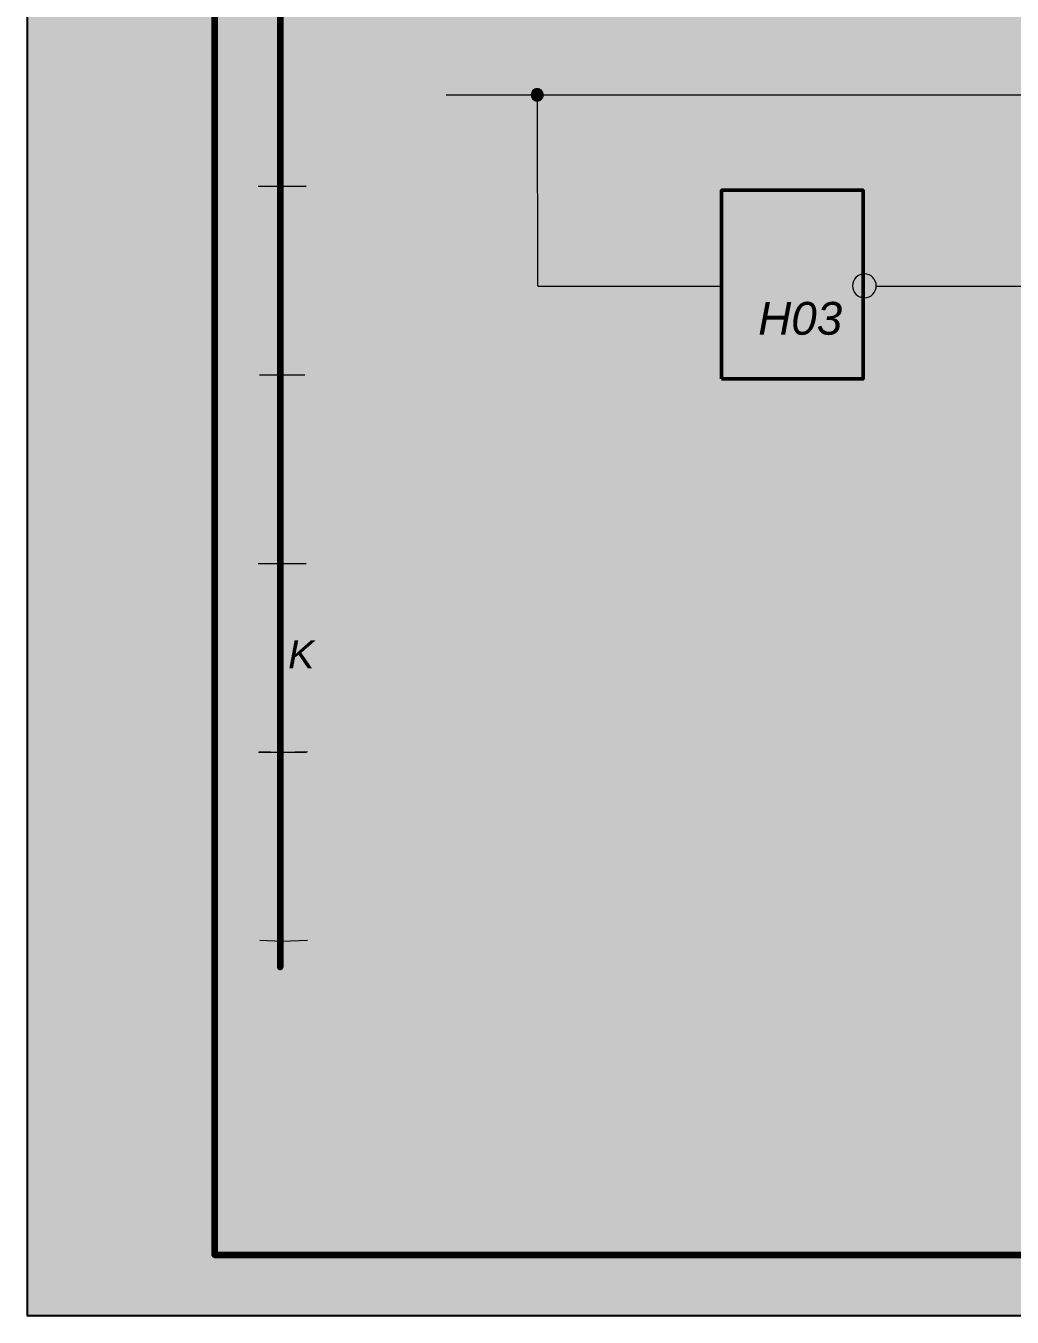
# Model space of a CAD drawing. Header units: millimetres. Extents: x 0 to 418, y 2 to 297.
# Drawn here: x -0.1 to 103.8, y 1.6 to 137.6 of the extents above; entities that cross this region are included whole.
import ezdxf
from ezdxf.xclip import XClip

# ---------------------------------------------------------------- set-up
doc = ezdxf.new("R2010")
doc.units = ezdxf.units.MM
doc.header["$MEASUREMENT"] = 0
doc.layers.get('0').update_dxf_attribs({"linetype": 'CONTINUOUS'})
doc.styles.add('Arial$201', font='ariali.ttf', dxfattribs={"oblique": 15, "height": 6.044954})

# ---------------------------------------------------------------- blocks, each defined once
blk = doc.blocks.new('MF239C630')
at = {"color": 0, "linetype": 'Continuous', "lineweight": 100, "true_color": 0x000007}
blk.add_lwpolyline([(19.75, 292.47), (19.75, 8.19), (412.17, 8.19), (412.17, 292.47)], dxfattribs=at)

msp = doc.modelspace()

# ---------------------------------------------------------------- hatches: boundary and pattern name
at = {"true_color": 0xffffff}
for points in [[(-0.13, 297.01), (-0.13, 1.63), (417.7, 1.63), (417.7, 297.01)], [(-0.13, 297.01), (-0.13, 1.89), (417.7, 1.89), (417.7, 297.01)], [(73.15, 120.31), (73.15, 100.44), (88.06, 100.44), (88.06, 120.31)]]:
    msp.add_hatch(color=0, dxfattribs=at).paths.add_polyline_path(points)
at = {"true_color": 0x000007}
for points in [[(49.24, 131.9), (48.87, 131.9), (48.87, 134.17), (48.87, 134.17), (48.86, 134.16), (48.85, 134.15), (48.84, 134.14), (48.83, 134.13), (48.82, 134.12), (48.81, 134.11), (48.79, 134.1), (48.78, 134.09), (48.77, 134.08), (48.76, 134.07), (48.74, 134.06), (48.73, 134.05), (48.71, 134.04), (48.7, 134.03), (48.69, 134.02), (48.67, 134.01), (48.66, 134), (48.64, 133.99), (48.63, 133.98), (48.61, 133.97), (48.59, 133.96), (48.58, 133.95), (48.56, 133.94), (48.55, 133.93), (48.55, 133.93), (48.53, 133.92), (48.51, 133.91), (48.49, 133.9), (48.47, 133.89), (48.46, 133.88), (48.44, 133.87), (48.42, 133.86), (48.41, 133.85), (48.39, 133.84), (48.38, 133.83), (48.36, 133.82), (48.34, 133.82), (48.33, 133.81), (48.31, 133.8), (48.3, 133.8), (48.28, 133.79), (48.27, 133.78), (48.25, 133.78), (48.24, 133.77), (48.22, 133.76), (48.21, 133.76), (48.2, 133.75), (48.18, 133.75), (48.17, 133.75), (48.17, 134.09), (48.17, 134.09), (48.19, 134.1), (48.22, 134.11), (48.24, 134.12), (48.26, 134.13), (48.29, 134.15), (48.31, 134.16), (48.34, 134.17), (48.36, 134.18), (48.38, 134.2), (48.4, 134.21), (48.43, 134.22), (48.45, 134.24), (48.47, 134.25), (48.49, 134.26), (48.51, 134.28), (48.53, 134.29), (48.56, 134.31), (48.58, 134.32), (48.6, 134.34), (48.62, 134.35), (48.64, 134.37), (48.66, 134.39), (48.67, 134.4), (48.69, 134.42), (48.69, 134.42), (48.71, 134.44), (48.73, 134.45), (48.75, 134.47), (48.76, 134.49), (48.78, 134.5), (48.8, 134.52), (48.81, 134.53), (48.83, 134.55), (48.84, 134.57), (48.85, 134.58), (48.87, 134.6), (48.88, 134.62), (48.89, 134.63), (48.91, 134.65), (48.92, 134.67), (48.93, 134.68), (48.94, 134.7), (48.95, 134.72), (48.96, 134.73), (48.97, 134.75), (48.98, 134.76), (48.99, 134.78), (49, 134.8), (49.01, 134.81), (49.24, 134.81), (49.24, 131.9), (49.24, 134.81)], [(28.75, 130.28), (28.81, 130.59), (30.08, 130.59), (29.83, 129.42), (29.83, 129.42), (29.81, 129.41), (29.79, 129.4), (29.77, 129.38), (29.75, 129.37), (29.73, 129.36), (29.7, 129.35), (29.68, 129.34), (29.66, 129.33), (29.64, 129.32), (29.62, 129.31), (29.59, 129.29), (29.57, 129.28), (29.55, 129.27), (29.53, 129.26), (29.5, 129.25), (29.48, 129.24), (29.46, 129.24), (29.43, 129.23), (29.41, 129.22), (29.39, 129.21), (29.36, 129.2), (29.34, 129.19), (29.31, 129.18), (29.29, 129.17), (29.29, 129.17), (29.26, 129.17), (29.24, 129.16), (29.21, 129.15), (29.18, 129.14), (29.16, 129.14), (29.13, 129.13), (29.11, 129.12), (29.08, 129.12), (29.05, 129.11), (29.03, 129.11), (29, 129.1), (28.98, 129.1), (28.95, 129.1), (28.93, 129.09), (28.9, 129.09), (28.88, 129.09), (28.85, 129.08), (28.83, 129.08), (28.8, 129.08), (28.78, 129.08), (28.75, 129.08), (28.73, 129.08), (28.7, 129.07), (28.68, 129.07), (28.63, 129.08), (28.58, 129.08), (28.52, 129.08), (28.48, 129.09), (28.43, 129.09), (28.38, 129.1), (28.34, 129.11), (28.29, 129.12), (28.25, 129.13), (28.21, 129.14), (28.16, 129.16), (28.12, 129.17), (28.09, 129.19), (28.05, 129.21), (28.01, 129.22), (27.98, 129.25), (27.94, 129.27), (27.91, 129.29), (27.88, 129.31), (27.85, 129.34), (27.82, 129.37), (27.79, 129.39), (27.77, 129.42), (27.74, 129.45), (27.72, 129.48), (27.7, 129.51), (27.68, 129.54), (27.66, 129.57), (27.64, 129.6), (27.63, 129.63), (27.61, 129.66), (27.59, 129.69), (27.58, 129.72), (27.57, 129.75), (27.55, 129.79), (27.54, 129.82), (27.53, 129.86), (27.52, 129.89), (27.51, 129.93), (27.51, 129.97), (27.5, 130.01), (27.5, 130.04), (27.49, 130.08), (27.49, 130.12), (27.48, 130.17), (27.48, 130.21), (27.48, 130.25), (27.48, 130.29), (27.48, 130.33), (27.48, 130.38), (27.48, 130.42), (27.49, 130.46), (27.49, 130.5), (27.49, 130.54), (27.5, 130.59), (27.5, 130.63), (27.51, 130.67), (27.52, 130.71), (27.52, 130.75), (27.53, 130.78), (27.54, 130.82), (27.55, 130.86), (27.56, 130.9), (27.58, 130.94), (27.59, 130.98), (27.6, 131.01), (27.62, 131.05), (27.64, 131.09), (27.65, 131.12), (27.67, 131.16), (27.69, 131.19), (27.71, 131.23), (27.73, 131.27), (27.75, 131.3), (27.77, 131.34), (27.79, 131.37), (27.81, 131.4), (27.83, 131.43), (27.85, 131.46), (27.87, 131.49), (27.9, 131.52), (27.92, 131.55), (27.94, 131.58), (27.97, 131.61), (27.99, 131.63), (28.02, 131.66), (28.04, 131.68), (28.07, 131.7), (28.09, 131.73), (28.12, 131.75), (28.15, 131.77), (28.17, 131.79), (28.2, 131.81), (28.23, 131.83), (28.26, 131.85), (28.29, 131.87), (28.31, 131.89), (28.34, 131.9), (28.37, 131.92), (28.4, 131.93), (28.43, 131.94), (28.46, 131.96), (28.49, 131.97), (28.53, 131.98), (28.56, 131.99), (28.59, 132), (28.62, 132.01), (28.65, 132.02), (28.69, 132.03), (28.72, 132.03), (28.75, 132.04), (28.78, 132.05), (28.82, 132.05), (28.85, 132.06), (28.89, 132.06), (28.92, 132.06), (28.95, 132.06), (28.99, 132.07), (29.02, 132.07), (29.06, 132.07), (29.08, 132.07), (29.11, 132.07), (29.14, 132.07), (29.16, 132.06), (29.19, 132.06), (29.21, 132.06), (29.24, 132.06), (29.26, 132.06), (29.29, 132.05), (29.31, 132.05), (29.33, 132.05), (29.36, 132.04), (29.38, 132.04), (29.4, 132.03), (29.42, 132.03), (29.45, 132.02), (29.47, 132.01), (29.49, 132.01), (29.51, 132), (29.53, 131.99), (29.55, 131.98), (29.58, 131.97), (29.6, 131.96), (29.62, 131.95), (29.64, 131.94), (29.66, 131.94), (29.68, 131.93), (29.7, 131.92), (29.71, 131.91), (29.73, 131.9), (29.75, 131.89), (29.77, 131.88), (29.78, 131.86), (29.8, 131.85), (29.82, 131.84), (29.83, 131.83), (29.85, 131.82), (29.86, 131.8), (29.88, 131.79), (29.89, 131.78), (29.9, 131.76), (29.92, 131.75), (29.93, 131.73), (29.94, 131.72), (29.96, 131.7), (29.97, 131.69), (29.98, 131.67), (30, 131.66), (30.01, 131.64), (30.02, 131.63), (30.03, 131.61), (30.04, 131.59), (30.04, 131.58), (30.05, 131.56), (30.06, 131.54), (30.07, 131.53), (30.08, 131.51), (30.09, 131.49), (30.1, 131.47), (30.1, 131.45), (30.11, 131.43), (30.12, 131.41), (30.13, 131.39), (30.13, 131.37), (30.14, 131.34), (30.15, 131.32), (30.15, 131.3), (30.16, 131.28), (30.16, 131.25), (30.17, 131.23), (30.17, 131.2), (30.18, 131.18), (29.8, 131.13), (29.8, 131.13), (29.79, 131.15), (29.79, 131.18), (29.78, 131.2), (29.78, 131.22), (29.77, 131.25), (29.76, 131.27), (29.75, 131.29), (29.75, 131.31), (29.74, 131.33), (29.73, 131.35), (29.72, 131.37), (29.71, 131.39), (29.69, 131.41), (29.68, 131.43), (29.67, 131.45), (29.66, 131.46), (29.65, 131.48), (29.63, 131.5), (29.62, 131.51), (29.61, 131.53), (29.59, 131.55), (29.58, 131.56), (29.57, 131.58), (29.55, 131.59), (29.55, 131.59), (29.53, 131.6), (29.52, 131.61), (29.5, 131.63), (29.48, 131.64), (29.46, 131.65), (29.45, 131.66), (29.43, 131.67), (29.41, 131.68), (29.39, 131.69), (29.37, 131.69), (29.35, 131.7), (29.33, 131.71), (29.31, 131.72), (29.29, 131.72), (29.27, 131.73), (29.24, 131.73), (29.22, 131.74), (29.2, 131.74), (29.18, 131.75), (29.15, 131.75), (29.13, 131.75), (29.11, 131.75), (29.08, 131.75), (29.06, 131.76), (29.03, 131.75), (29.01, 131.75), (28.98, 131.75), (28.95, 131.75), (28.93, 131.75), (28.9, 131.74), (28.88, 131.74), (28.85, 131.73), (28.82, 131.73), (28.8, 131.72), (28.77, 131.72), (28.75, 131.71), (28.73, 131.7), (28.7, 131.69), (28.68, 131.68), (28.65, 131.67), (28.63, 131.66), (28.6, 131.65), (28.58, 131.64), (28.56, 131.63), (28.53, 131.62), (28.51, 131.6), (28.49, 131.59), (28.47, 131.57), (28.47, 131.57), (28.44, 131.56), (28.42, 131.54), (28.4, 131.53), (28.38, 131.51), (28.36, 131.5), (28.34, 131.48), (28.32, 131.46), (28.3, 131.44), (28.28, 131.42), (28.26, 131.4), (28.24, 131.38), (28.22, 131.36), (28.2, 131.34), (28.19, 131.32), (28.17, 131.3), (28.15, 131.27), (28.14, 131.25), (28.12, 131.23), (28.11, 131.2), (28.09, 131.17), (28.08, 131.15), (28.06, 131.12), (28.05, 131.09), (28.04, 131.06), (28.04, 131.06), (28.02, 131.04), (28.01, 131.01), (28, 130.98), (27.99, 130.95), (27.98, 130.92), (27.96, 130.89), (27.95, 130.85), (27.94, 130.82), (27.94, 130.79), (27.93, 130.76), (27.92, 130.73), (27.91, 130.69), (27.91, 130.66), (27.9, 130.63), (27.9, 130.59), (27.89, 130.56), (27.89, 130.53), (27.88, 130.49), (27.88, 130.46), (27.88, 130.42), (27.88, 130.38), (27.88, 130.35), (27.87, 130.31), (27.87, 130.28), (27.87, 130.24), (27.88, 130.21), (27.88, 130.17), (27.88, 130.14), (27.88, 130.11), (27.89, 130.08), (27.89, 130.04), (27.9, 130.01), (27.9, 129.98), (27.91, 129.95), (27.92, 129.93), (27.93, 129.9), (27.93, 129.87), (27.94, 129.84), (27.96, 129.82), (27.97, 129.79), (27.98, 129.77), (27.99, 129.74), (28.01, 129.72), (28.02, 129.7), (28.04, 129.68), (28.05, 129.66), (28.07, 129.64), (28.09, 129.62), (28.1, 129.6), (28.12, 129.58), (28.14, 129.57), (28.16, 129.55), (28.18, 129.54), (28.2, 129.52), (28.22, 129.51), (28.24, 129.5), (28.26, 129.48), (28.29, 129.47), (28.31, 129.46), (28.33, 129.46), (28.36, 129.45), (28.39, 129.44), (28.41, 129.43), (28.44, 129.43), (28.47, 129.42), (28.49, 129.42), (28.52, 129.41), (28.55, 129.41), (28.58, 129.41), (28.62, 129.4), (28.65, 129.4), (28.68, 129.4), (28.71, 129.4), (28.74, 129.41), (28.77, 129.41), (28.81, 129.41), (28.84, 129.41), (28.87, 129.42), (28.9, 129.42), (28.94, 129.43), (28.97, 129.44), (29, 129.45), (29.04, 129.46), (29.07, 129.47), (29.1, 129.48), (29.14, 129.49), (29.17, 129.5), (29.21, 129.51), (29.24, 129.53), (29.28, 129.54), (29.31, 129.56), (29.35, 129.57), (29.38, 129.59), (29.42, 129.61), (29.45, 129.63), (29.49, 129.65), (29.62, 130.28), (28.75, 130.28), (29.62, 130.28)], [(80.38, 114.73), (80.84, 116.92), (80.84, 116.92), (80.82, 116.9), (80.79, 116.88), (80.77, 116.86), (80.74, 116.84), (80.71, 116.83), (80.68, 116.81), (80.65, 116.79), (80.62, 116.77), (80.59, 116.76), (80.55, 116.74), (80.52, 116.72), (80.49, 116.71), (80.45, 116.69), (80.41, 116.68), (80.38, 116.66), (80.34, 116.65), (80.3, 116.64), (80.26, 116.62), (80.22, 116.61), (80.18, 116.59), (80.14, 116.58), (80.09, 116.57), (80.05, 116.56), (80, 116.54), (80, 116.54), (80.09, 116.87), (80.09, 116.87), (80.11, 116.88), (80.13, 116.89), (80.15, 116.9), (80.17, 116.91), (80.19, 116.92), (80.21, 116.93), (80.23, 116.94), (80.26, 116.95), (80.28, 116.96), (80.3, 116.97), (80.32, 116.98), (80.34, 116.99), (80.37, 117.01), (80.39, 117.02), (80.41, 117.03), (80.43, 117.04), (80.46, 117.06), (80.48, 117.07), (80.5, 117.08), (80.52, 117.1), (80.55, 117.11), (80.57, 117.12), (80.59, 117.14), (80.61, 117.15), (80.61, 117.15), (80.63, 117.17), (80.65, 117.18), (80.67, 117.19), (80.69, 117.21), (80.71, 117.22), (80.73, 117.24), (80.75, 117.25), (80.77, 117.26), (80.78, 117.27), (80.8, 117.29), (80.82, 117.3), (80.83, 117.31), (80.85, 117.32), (80.86, 117.34), (80.88, 117.35), (80.89, 117.36), (80.91, 117.37), (80.92, 117.38), (80.93, 117.39), (80.95, 117.41), (80.96, 117.42), (80.97, 117.43), (80.98, 117.44), (80.99, 117.45), (81, 117.45), (81, 117.46), (81.01, 117.47), (81.02, 117.47), (81.02, 117.48), (81.03, 117.49), (81.03, 117.5), (81.04, 117.5), (81.05, 117.51), (81.05, 117.52), (81.06, 117.53), (81.07, 117.53), (81.07, 117.54), (81.08, 117.55), (81.08, 117.56), (81.09, 117.57), (81.1, 117.58), (81.1, 117.59), (81.11, 117.6), (81.11, 117.61), (81.12, 117.62), (81.13, 117.63), (81.13, 117.64), (81.14, 117.65), (81.35, 117.65), (80.74, 114.73), (80.38, 114.73), (80.74, 114.73)], [(26.85, 109.18), (27.46, 112.07), (27.86, 112.07), (27.59, 110.87), (29.11, 110.87), (29.35, 112.07), (29.73, 112.07), (29.14, 109.18), (28.75, 109.18), (29.03, 110.54), (27.53, 110.54), (27.25, 109.18)], [(27.94, 49.6), (28.55, 52.49), (28.94, 52.49), (28.4, 49.93), (29.9, 49.93), (29.83, 49.6)]]:
    msp.add_hatch(color=0, dxfattribs=at).paths.add_polyline_path(points)
h = msp.add_hatch(color=0, dxfattribs=at)
edge = h.paths.add_edge_path()
edge.add_spline(control_points=[(54.35, 130.36), (54.35, 130.28), (54.35, 130.19), (54.32, 130.13), (54.32, 130.13), (54.28, 130.04), (54.24, 129.98), (54.17, 129.91), (54.17, 129.91), (54.12, 129.86), (54.04, 129.81), (53.97, 129.78), (53.97, 129.78), (53.89, 129.75), (53.81, 129.73), (53.73, 129.73), (53.73, 129.73), (53.64, 129.73), (53.56, 129.75), (53.48, 129.78), (53.48, 129.78), (53.41, 129.81), (53.35, 129.86), (53.28, 129.91), (53.28, 129.91), (53.22, 129.98), (53.18, 130.04), (53.15, 130.13), (53.15, 130.13), (53.12, 130.19), (53.1, 130.28), (53.1, 130.36), (53.1, 130.36), (53.1, 130.46), (53.12, 130.52), (53.15, 130.6), (53.15, 130.6), (53.18, 130.69), (53.22, 130.75), (53.28, 130.82), (53.28, 130.82), (53.35, 130.87), (53.41, 130.92), (53.48, 130.95), (53.48, 130.95), (53.56, 130.98), (53.64, 131), (53.73, 131), (53.73, 131), (53.81, 131), (53.89, 130.98), (53.97, 130.95), (53.97, 130.95), (54.04, 130.92), (54.12, 130.87), (54.17, 130.82), (54.17, 130.82), (54.24, 130.75), (54.28, 130.69), (54.32, 130.6), (54.32, 130.6), (54.35, 130.52), (54.35, 130.46), (54.35, 130.36)], knot_values=[0, 0, 0, 0, 0.015625, 0.015625, 0.015625, 0.015625, 0.03125, 0.03125, 0.03125, 0.03125, 0.046875, 0.046875, 0.046875, 0.046875, 0.0625, 0.0625, 0.0625, 0.0625, 0.078125, 0.078125, 0.078125, 0.078125, 0.09375, 0.09375, 0.09375, 0.09375, 0.109375, 0.109375, 0.109375, 0.109375, 0.125, 0.125, 0.125, 0.125, 0.140625, 0.140625, 0.140625, 0.140625, 0.15625, 0.15625, 0.15625, 0.15625, 0.171875, 0.171875, 0.171875, 0.171875, 0.1875, 0.1875, 0.1875, 0.1875, 0.203125, 0.203125, 0.203125, 0.203125, 0.21875, 0.21875, 0.21875, 0.21875, 0.234375, 0.234375, 0.234375, 0.234375, 1, 1, 1, 1], degree=3, periodic=0)
at = {"true_color": 0xffffff}
h = msp.add_hatch(color=0, dxfattribs=at)
edge = h.paths.add_edge_path()
edge.add_spline(control_points=[(86.93, 110.25), (86.93, 110.95), (87.49, 111.51), (88.19, 111.51), (88.19, 111.51), (88.88, 111.51), (89.44, 110.95), (89.44, 110.25), (89.44, 110.25), (89.44, 109.55), (88.88, 109), (88.19, 109), (88.19, 109), (87.49, 109), (86.93, 109.55), (86.93, 110.25)], knot_values=[0, 0, 0, 0, 0.0625, 0.0625, 0.0625, 0.0625, 0.125, 0.125, 0.125, 0.125, 0.1875, 0.1875, 0.1875, 0.1875, 1, 1, 1, 1], degree=3, periodic=0)
at = {"true_color": 0x000007}
h = msp.add_hatch(color=0, dxfattribs=at)
edge = h.paths.add_edge_path()
edge.add_line((27.81, 90.33), (28.17, 90.36))
edge.add_spline(control_points=[(28.17, 90.36), (28.15, 90.25), (28.14, 90.17), (28.14, 90.12), (28.14, 90.12), (28.14, 90), (28.17, 89.92), (28.24, 89.85), (28.24, 89.85), (28.3, 89.79), (28.4, 89.75), (28.52, 89.75), (28.52, 89.75), (28.6, 89.75), (28.68, 89.79), (28.75, 89.82), (28.75, 89.82), (28.81, 89.85), (28.86, 89.92), (28.89, 90), (28.89, 90), (28.93, 90.07), (28.96, 90.17), (28.99, 90.33)], knot_values=[0, 0, 0, 0, 0.041667, 0.041667, 0.041667, 0.041667, 0.083333, 0.083333, 0.083333, 0.083333, 0.125, 0.125, 0.125, 0.125, 0.166667, 0.166667, 0.166667, 0.166667, 0.208333, 0.208333, 0.208333, 0.208333, 1, 1, 1, 1], degree=3, periodic=0)
edge.add_line((28.99, 90.33), (29.42, 92.39))
edge.add_line((29.42, 92.39), (29.81, 92.39))
edge.add_line((29.81, 92.39), (29.37, 90.26))
edge.add_spline(control_points=[(29.37, 90.26), (29.3, 89.97), (29.21, 89.75), (29.06, 89.64), (29.06, 89.64), (28.91, 89.51), (28.73, 89.44), (28.52, 89.44), (28.52, 89.44), (28.27, 89.44), (28.09, 89.49), (27.97, 89.61), (27.97, 89.61), (27.84, 89.72), (27.78, 89.87), (27.78, 90.07), (27.78, 90.07), (27.78, 90.17), (27.79, 90.25), (27.81, 90.33)], knot_values=[0, 0, 0, 0, 0.05, 0.05, 0.05, 0.05, 0.1, 0.1, 0.1, 0.1, 0.15, 0.15, 0.15, 0.15, 0.2, 0.2, 0.2, 0.2, 1, 1, 1, 1], degree=3, periodic=0)

# ---------------------------------------------------------------- linework, layer by layer
at = {"color": 0, "linetype": 'Continuous', "lineweight": 100, "true_color": 0x000007}
msp.add_lwpolyline([(26.64, 267.23), (26.64, 38.5), (26.64, 38.5)], dxfattribs=at)
at = {"color": 0, "linetype": 'Continuous', "lineweight": 20, "true_color": 0x000007}
for points in [[(44.14, 130.36), (115.13, 130.36), (115.13, 130.36)], [(53.73, 129.73), (53.77, 110.2), (53.77, 110.2)], [(24.34, 120.75), (29.39, 120.75), (29.39, 120.75)], [(53.82, 110.2), (73.28, 110.2), (73.28, 110.2)], [(89.44, 110.23), (115.38, 110.23), (115.38, 110.23)], [(24.47, 100.89), (29.26, 100.89), (29.26, 100.89)], [(24.34, 81.01), (29.39, 81.01), (29.39, 81.01)], [(24.47, 61.21), (26.82, 61.12), (29.52, 61.21)], [(24.37, 61.12), (29.42, 61.12), (29.42, 61.12)], [(24.5, 41.32), (26.85, 41.24), (29.55, 41.32)]]:
    msp.add_lwpolyline(points, dxfattribs=at)
at = {"color": 0, "linetype": 'Continuous', "lineweight": 50, "true_color": 0x000007}
msp.add_lwpolyline([(73.15, 100.44), (88.06, 100.44), (88.06, 120.31), (73.15, 120.31)], close=True, dxfattribs=at)
at = {"color": 0, "linetype": 'Continuous', "lineweight": 20, "true_color": 0x000007}
for points, knots in [([(54.35, 130.36), (54.35, 130.28), (54.35, 130.19), (54.32, 130.13), (54.32, 130.13), (54.28, 130.04), (54.24, 129.98), (54.17, 129.91), (54.17, 129.91), (54.12, 129.86), (54.04, 129.81), (53.97, 129.78), (53.97, 129.78), (53.89, 129.75), (53.81, 129.73), (53.73, 129.73), (53.73, 129.73), (53.64, 129.73), (53.56, 129.75), (53.48, 129.78), (53.48, 129.78), (53.41, 129.81), (53.35, 129.86), (53.28, 129.91), (53.28, 129.91), (53.22, 129.98), (53.18, 130.04), (53.15, 130.13), (53.15, 130.13), (53.12, 130.19), (53.1, 130.28), (53.1, 130.36), (53.1, 130.36), (53.1, 130.46), (53.12, 130.52), (53.15, 130.6), (53.15, 130.6), (53.18, 130.69), (53.22, 130.75), (53.28, 130.82), (53.28, 130.82), (53.35, 130.87), (53.41, 130.92), (53.48, 130.95), (53.48, 130.95), (53.56, 130.98), (53.64, 131), (53.73, 131), (53.73, 131), (53.81, 131), (53.89, 130.98), (53.97, 130.95), (53.97, 130.95), (54.04, 130.92), (54.12, 130.87), (54.17, 130.82), (54.17, 130.82), (54.24, 130.75), (54.28, 130.69), (54.32, 130.6), (54.32, 130.6), (54.35, 130.52), (54.35, 130.46), (54.35, 130.36)], [0, 0, 0, 0, 0.015625, 0.015625, 0.015625, 0.015625, 0.03125, 0.03125, 0.03125, 0.03125, 0.046875, 0.046875, 0.046875, 0.046875, 0.0625, 0.0625, 0.0625, 0.0625, 0.078125, 0.078125, 0.078125, 0.078125, 0.09375, 0.09375, 0.09375, 0.09375, 0.109375, 0.109375, 0.109375, 0.109375, 0.125, 0.125, 0.125, 0.125, 0.140625, 0.140625, 0.140625, 0.140625, 0.15625, 0.15625, 0.15625, 0.15625, 0.171875, 0.171875, 0.171875, 0.171875, 0.1875, 0.1875, 0.1875, 0.1875, 0.203125, 0.203125, 0.203125, 0.203125, 0.21875, 0.21875, 0.21875, 0.21875, 0.234375, 0.234375, 0.234375, 0.234375, 1, 1, 1, 1]), ([(86.93, 110.25), (86.93, 110.95), (87.49, 111.51), (88.19, 111.51), (88.19, 111.51), (88.88, 111.51), (89.44, 110.95), (89.44, 110.25), (89.44, 110.25), (89.44, 109.55), (88.88, 109), (88.19, 109), (88.19, 109), (87.49, 109), (86.93, 109.55), (86.93, 110.25)], [0, 0, 0, 0, 0.0625, 0.0625, 0.0625, 0.0625, 0.125, 0.125, 0.125, 0.125, 0.1875, 0.1875, 0.1875, 0.1875, 1, 1, 1, 1])]:
    msp.add_open_spline(points, degree=3, knots=knots, dxfattribs=at)

# ---------------------------------------------------------------- block references
at = {"color": 0, "true_color": 0xffffff}
ref = msp.add_blockref('MF239C630', (0, 0), dxfattribs=at)
XClip(ref).set_block_clipping_path([(0, 1.7912147777), (417.8319348779, 297.01)])

# ---------------------------------------------------------------- texts
at = {"color": 0, "true_color": 0x000007, "style": 'Arial$201'}
for s, height, p in [('H03', 3.454, (77, 105.1)), ('K', 2.95, (27.5, 69.97))]:
    msp.add_text(s, height=height, dxfattribs=at).set_placement(p)

doc.saveas('drawing.dxf')
